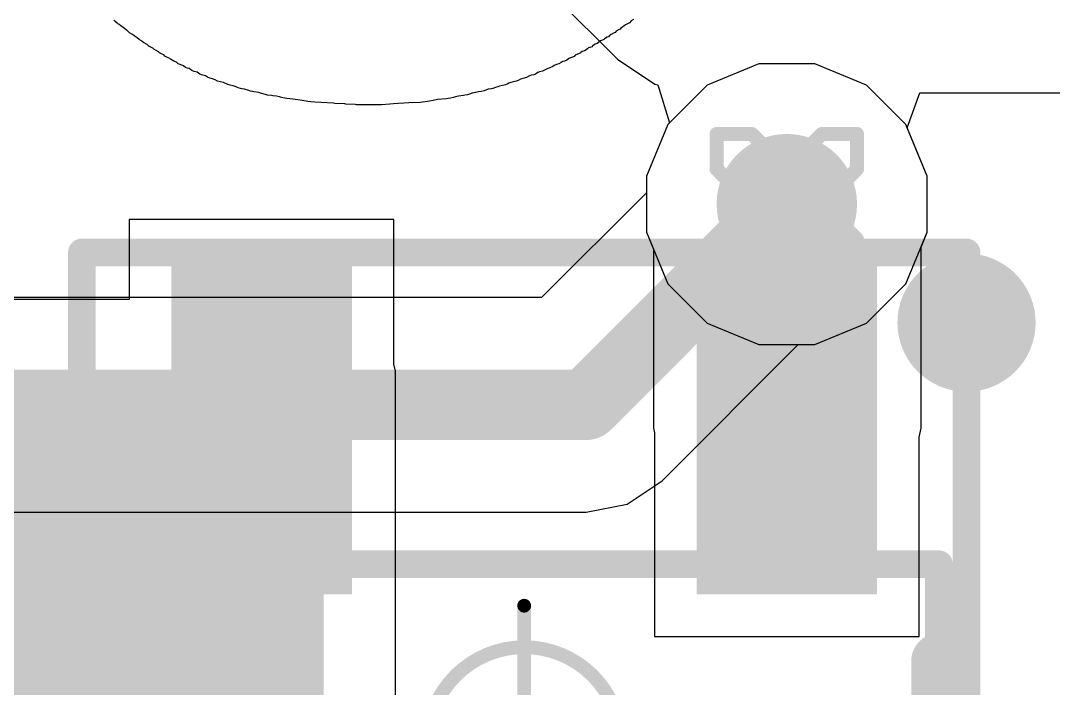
# Model space of a CAD drawing. Header units: inches. Extents: x -13 to 366, y -4 to 120.
# Drawn here: x 18.905 to 22.64, y 12.146 to 14.562 of the extents above; entities that cross this region are included whole.
import ezdxf

# ---------------------------------------------------------------- set-up
doc = ezdxf.new("R2010")
doc.units = ezdxf.units.IN
for name, color, linetype in [('Bottom Layer', 5, 'Continuous'), ('Bottom Overlay', 54, 'Continuous'), ('Drill Drawing', 1, 'Continuous'), ('GND', 16, 'Continuous'), ('Mechanical 13', 56, 'Continuous'), ('Mechanical 15', 56, 'Continuous'), ('POWER', 76, 'Continuous'), ('Top Layer', 1, 'Continuous'), ('Top Overlay', 2, 'Continuous'), ('Top Paste', 8, 'Continuous'), ('Top Solder', 216, 'Continuous'), ('Via Holes', 16, 'Continuous')]:
    doc.layers.add(name, color=color, linetype=linetype)

# ---------------------------------------------------------------- blocks, each defined once
blk = doc.blocks.new('SOT23_3L_43')
at = {"layer": 'Top Layer'}
for points in [[(0.225, 0.625), (-0.225, 0.625), (-0.225, 1.625), (0.225, 1.625)], [(-0.725, -1.643), (-1.175, -1.643), (-1.175, -0.643), (-0.725, -0.643)], [(1.175, -1.643), (0.725, -1.643), (0.725, -0.643), (1.175, -0.643)]]:
    blk.add_hatch(color=1, dxfattribs=at).paths.add_polyline_path(points)
at = {"layer": 'Top Paste'}
for points in [[(0.225, 0.625), (-0.225, 0.625), (-0.225, 1.625), (0.225, 1.625)], [(-0.725, -1.643), (-1.175, -1.643), (-1.175, -0.643), (-0.725, -0.643)], [(1.175, -1.643), (0.725, -1.643), (0.725, -0.643), (1.175, -0.643)]]:
    blk.add_hatch(color=8, dxfattribs=at).paths.add_polyline_path(points)
at = {"layer": 'Top Solder'}
for points in [[(0.3266, 0.5234), (-0.3266, 0.5234), (-0.3266, 1.7266), (0.3266, 1.7266)], [(-0.6234, -1.7446), (-1.2766, -1.7446), (-1.2766, -0.5414), (-0.6234, -0.5414)], [(1.2766, -1.7446), (0.6234, -1.7446), (0.6234, -0.5414), (1.2766, -0.5414)]]:
    blk.add_hatch(color=216, dxfattribs=at).paths.add_polyline_path(points)
at = {"layer": 'Mechanical 13'}
for points in [[(-1.5, 0.65, 0.1, 0.1, 0), (-1.5, -0.65, 0.1, 0.1, 0)], [(1.5, 0.65, 0.1, 0.1, 0), (-1.5, 0.65, 0.1, 0.1, 0)], [(1.5, 0.65, 0.1, 0.1, 0), (1.5, -0.65, 0.1, 0.1, 0)], [(1.5, -0.65, 0.1, 0.1, 0), (-1.5, -0.65, 0.1, 0.1, 0)]]:
    blk.add_lwpolyline(points, format="xyseb", dxfattribs=at)
for points in [[(-1.525, 0.65, 0.05, 0.05, 1), (-1.475, 0.65, 0.05, 0.05, 1)], [(-1.525, 0.65, 0.05, 0.05, 1), (-1.475, 0.65, 0.05, 0.05, 1)], [(1.475, 0.65, 0.05, 0.05, 1), (1.525, 0.65, 0.05, 0.05, 1)], [(1.475, 0.65, 0.05, 0.05, 1), (1.525, 0.65, 0.05, 0.05, 1)], [(-1.525, -0.65, 0.05, 0.05, 1), (-1.475, -0.65, 0.05, 0.05, 1)], [(-1.525, -0.65, 0.05, 0.05, 1), (-1.475, -0.65, 0.05, 0.05, 1)], [(1.475, -0.65, 0.05, 0.05, 1), (1.525, -0.65, 0.05, 0.05, 1)], [(1.475, -0.65, 0.05, 0.05, 1), (1.525, -0.65, 0.05, 0.05, 1)]]:
    blk.add_lwpolyline(points, format="xyseb", close=True, dxfattribs=at)
at = {"layer": 'Mechanical 15'}
for points in [[(-1.6, 1.778, 0.1, 0.1, 0), (-1.6, -1.778, 0.1, 0.1, 0)], [(1.6, 1.778, 0.1, 0.1, 0), (-1.6, 1.778, 0.1, 0.1, 0)], [(1.6, 1.778, 0.1, 0.1, 0), (1.6, -1.778, 0.1, 0.1, 0)], [(0, 0.5, 0.05, 0.05, 0), (0, -0.5, 0.05, 0.05, 0)], [(0.5, 0, 0.05, 0.05, 0), (-0.5, 0, 0.05, 0.05, 0)], [(1.6, -1.778, 0.1, 0.1, 0), (-1.6, -1.778, 0.1, 0.1, 0)]]:
    blk.add_lwpolyline(points, format="xyseb", dxfattribs=at)
for points in [[(-1.625, 1.778, 0.05, 0.05, 1), (-1.575, 1.778, 0.05, 0.05, 1)], [(-1.625, 1.778, 0.05, 0.05, 1), (-1.575, 1.778, 0.05, 0.05, 1)], [(1.575, 1.778, 0.05, 0.05, 1), (1.625, 1.778, 0.05, 0.05, 1)], [(1.575, 1.778, 0.05, 0.05, 1), (1.625, 1.778, 0.05, 0.05, 1)], [(-0.0125, 0.5, 0.025, 0.025, 1), (0.0125, 0.5, 0.025, 0.025, 1)], [(0.35, 0, 0.05, 0.05, 1), (-0.35, 0, 0.05, 0.05, 1)], [(-0.5125, 0, 0.025, 0.025, 1), (-0.4875, 0, 0.025, 0.025, 1)], [(-0.3625, 0, 0.025, 0.025, 1), (-0.3375, 0, 0.025, 0.025, 1)], [(0.3375, 0, 0.025, 0.025, 1), (0.3625, 0, 0.025, 0.025, 1)], [(0.4875, 0, 0.025, 0.025, 1), (0.5125, 0, 0.025, 0.025, 1)], [(-0.0125, -0.5, 0.025, 0.025, 1), (0.0125, -0.5, 0.025, 0.025, 1)], [(-1.625, -1.778, 0.05, 0.05, 1), (-1.575, -1.778, 0.05, 0.05, 1)], [(-1.625, -1.778, 0.05, 0.05, 1), (-1.575, -1.778, 0.05, 0.05, 1)], [(1.575, -1.778, 0.05, 0.05, 1), (1.625, -1.778, 0.05, 0.05, 1)], [(1.575, -1.778, 0.05, 0.05, 1), (1.625, -1.778, 0.05, 0.05, 1)]]:
    blk.add_lwpolyline(points, format="xyseb", close=True, dxfattribs=at)
at = {"layer": 'Top Overlay'}
for points in [[(-0.7, 0.7, 0.2, 0.2, 0), (-1.5, 0.7, 0.2, 0.2, 0)], [(-1.5, 0.7, 0.2, 0.2, 0), (-1.5, -0.3, 0.2, 0.2, 0)], [(1.5, 0.7, 0.2, 0.2, 0), (0.7, 0.7, 0.2, 0.2, 0)], [(1.5, 0.7, 0.2, 0.2, 0), (1.5, -0.3, 0.2, 0.2, 0)]]:
    blk.add_lwpolyline(points, format="xyseb", dxfattribs=at)
for points in [[(-1.55, 0.7, 0.1, 0.1, 1), (-1.45, 0.7, 0.1, 0.1, 1)], [(-1.55, 0.7, 0.1, 0.1, 1), (-1.45, 0.7, 0.1, 0.1, 1)], [(-0.75, 0.7, 0.1, 0.1, 1), (-0.65, 0.7, 0.1, 0.1, 1)], [(0.65, 0.7, 0.1, 0.1, 1), (0.75, 0.7, 0.1, 0.1, 1)], [(1.45, 0.7, 0.1, 0.1, 1), (1.55, 0.7, 0.1, 0.1, 1)], [(1.45, 0.7, 0.1, 0.1, 1), (1.55, 0.7, 0.1, 0.1, 1)], [(-1.55, -0.3, 0.1, 0.1, 1), (-1.45, -0.3, 0.1, 0.1, 1)], [(1.45, -0.3, 0.1, 0.1, 1), (1.55, -0.3, 0.1, 0.1, 1)], [(-1.475, -1.524, 0.25, 0.25, 1), (-1.725, -1.524, 0.25, 0.25, 1)], [(-1.7875, -1.524, 0.125, 0.125, 1), (-1.6625, -1.524, 0.125, 0.125, 1)], [(-1.5375, -1.524, 0.125, 0.125, 1), (-1.4125, -1.524, 0.125, 0.125, 1)]]:
    blk.add_lwpolyline(points, format="xyseb", close=True, dxfattribs=at)

msp = doc.modelspace()

# ---------------------------------------------------------------- hatches: boundary and pattern name
at = {"layer": 'Bottom Layer'}
h = msp.add_hatch(color=5, dxfattribs=at)
edge = h.paths.add_edge_path()
edge.add_arc((21.6764, 13.8979), 0.254, 0, 360)
at = {"layer": 'GND'}
h = msp.add_hatch(color=16, dxfattribs=at)
edge = h.paths.add_edge_path()
edge.add_arc((21.6764, 13.8979), 0.254, 0, 360)
at = {"layer": 'POWER'}
h = msp.add_hatch(color=76, dxfattribs=at)
edge = h.paths.add_edge_path()
edge.add_arc((21.6764, 13.8979), 0.254, 0, 360)
at = {"layer": 'Top Layer'}
h = msp.add_hatch(color=1, dxfattribs=at)
edge = h.paths.add_edge_path()
edge.add_arc((21.6764, 13.8979), 0.254, 0, 360)
for points in [[(21.453, 13.088), (21.903, 13.088), (21.903, 13.8979), (21.453, 13.8979)], [(16.747, 11.2958), (20.0014, 11.2958), (20.0014, 13.294), (16.747, 13.294)]]:
    msp.add_hatch(color=1, dxfattribs=at).paths.add_polyline_path(points)
at = {"layer": 'Via Holes'}
h = msp.add_hatch(color=7, dxfattribs=at)
edge = h.paths.add_edge_path()
edge.add_arc((21.6764, 13.8979), 0.127, 0, 360)

# ---------------------------------------------------------------- linework, layer by layer
at = {"layer": 'Bottom Layer'}
for p, q in [((21.5754, 14.4059), (21.3886, 14.3286)), ((21.7774, 14.4059), (21.5754, 14.4059)), ((21.9642, 14.3286), (21.7774, 14.4059)), ((21.3886, 14.3286), (21.2457, 14.1857)), ((22.1071, 14.1857), (21.9642, 14.3286)), ((21.2457, 14.1857), (21.1684, 13.9989)), ((22.1844, 13.9989), (22.1071, 14.1857)), ((21.1684, 13.9989), (21.1684, 13.9393)), ((22.1844, 13.7969), (22.1844, 13.9989)), ((21.1684, 13.9393), (20.7894, 13.5603)), ((22.1071, 13.6101), (22.1844, 13.7969)), ((21.9642, 13.4672), (22.1071, 13.6101)), ((20.7894, 13.5603), (18.8584, 13.5603)), ((21.7774, 13.3899), (21.9642, 13.4672)), ((21.225, 12.8972), (21.7178, 13.3899)), ((21.7178, 13.3899), (21.7774, 13.3899)), ((21.099, 12.813), (21.225, 12.8972)), ((20.9504, 12.7834), (21.099, 12.813)), ((18.6592, 12.7834), (20.9504, 12.7834))]:
    msp.add_line(p, q, dxfattribs=at)
for points in [[(20.9504, 13.1718, 0.254, 0.254, 0), (21.6764, 13.8979, 0.254, 0.254, 0)], [(16.4893, 13.1718, 0.254, 0.254, 0), (20.9504, 13.1718, 0.254, 0.254, 0)]]:
    msp.add_lwpolyline(points, format="xyseb", dxfattribs=at)
for points in [[(21.6129, 13.8979, 0.127, 0.127, 1), (21.7399, 13.8979, 0.127, 0.127, 1)], [(20.8869, 13.1718, 0.127, 0.127, 1), (21.0139, 13.1718, 0.127, 0.127, 1)], [(20.8869, 13.1718, 0.127, 0.127, 1), (21.0139, 13.1718, 0.127, 0.127, 1)]]:
    msp.add_lwpolyline(points, format="xyseb", close=True, dxfattribs=at)
at = {"layer": 'Bottom Overlay'}
for p, q in [((19.2469, 14.559), (19.2424, 14.5635)), ((19.2541, 14.5532), (19.2469, 14.559)), ((19.2567, 14.5519), (19.2541, 14.5532)), ((19.2593, 14.5493), (19.2567, 14.5519)), ((19.2619, 14.548), (19.2593, 14.5493)), ((19.2671, 14.5428), (19.2619, 14.548)), ((19.2762, 14.5376), (19.2671, 14.5428)), ((19.2807, 14.533), (19.2762, 14.5376)), ((19.2878, 14.5272), (19.2807, 14.533)), ((21.073, 14.5311), (21.0704, 14.5298)), ((21.0756, 14.535), (21.073, 14.5311)), ((21.0873, 14.5415), (21.0756, 14.535)), ((21.0925, 14.5467), (21.0873, 14.5415)), ((21.1068, 14.5545), (21.0925, 14.5467)), ((21.1133, 14.561), (21.1068, 14.5545)), ((21.1224, 14.5661), (21.1133, 14.561)), ((19.2904, 14.5259), (19.2878, 14.5272)), ((19.2982, 14.5181), (19.2904, 14.5259)), ((19.3073, 14.5129), (19.2982, 14.5181)), ((19.3099, 14.5116), (19.3073, 14.5129)), ((19.3151, 14.5064), (19.3099, 14.5116)), ((19.3268, 14.4999), (19.3151, 14.5064)), ((19.3333, 14.4934), (19.3268, 14.4999)), ((19.3424, 14.4882), (19.3333, 14.4934)), ((21.0146, 14.4934), (21.012, 14.4921)), ((21.0172, 14.496), (21.0146, 14.4934)), ((21.0263, 14.5025), (21.0172, 14.496)), ((21.0315, 14.5038), (21.0263, 14.5025)), ((21.0341, 14.5064), (21.0315, 14.5038)), ((21.0367, 14.5077), (21.0341, 14.5064)), ((21.0373, 14.5097), (21.0367, 14.5077)), ((21.0406, 14.5116), (21.0373, 14.5097)), ((21.0523, 14.5181), (21.0406, 14.5116)), ((21.0549, 14.5194), (21.0523, 14.5181)), ((21.0588, 14.5233), (21.0549, 14.5194)), ((21.0704, 14.5298), (21.0588, 14.5233)), ((19.345, 14.4869), (19.3424, 14.4882)), ((19.3489, 14.4831), (19.345, 14.4869)), ((19.3631, 14.4753), (19.3489, 14.4831)), ((19.3683, 14.4701), (19.3631, 14.4753)), ((19.3826, 14.4623), (19.3683, 14.4701)), ((19.3865, 14.4584), (19.3826, 14.4623)), ((19.4034, 14.4493), (19.3865, 14.4584)), ((20.9549, 14.4597), (20.951, 14.4558)), ((20.9594, 14.4629), (20.9549, 14.4597)), ((20.9718, 14.4675), (20.9594, 14.4629)), ((20.9737, 14.4694), (20.9718, 14.4675)), ((20.9809, 14.4753), (20.9737, 14.4694)), ((20.9834, 14.4766), (20.9809, 14.4753)), ((20.9899, 14.4792), (20.9834, 14.4766)), ((20.9958, 14.4824), (20.9899, 14.4792)), ((21.0029, 14.4882), (20.9958, 14.4824)), ((21.0055, 14.4895), (21.0029, 14.4882)), ((21.012, 14.4921), (21.0055, 14.4895)), ((19.4073, 14.4454), (19.4034, 14.4493)), ((19.4164, 14.4402), (19.4073, 14.4454)), ((19.4229, 14.4376), (19.4164, 14.4402)), ((19.4268, 14.4337), (19.4229, 14.4376)), ((19.4384, 14.4272), (19.4268, 14.4337)), ((19.4449, 14.4246), (19.4384, 14.4272)), ((19.4475, 14.422), (19.4449, 14.4246)), ((19.4592, 14.4155), (19.4475, 14.422)), ((20.8802, 14.4188), (20.8718, 14.4155)), ((20.8874, 14.4246), (20.8802, 14.4188)), ((20.8978, 14.4285), (20.8874, 14.4246)), ((20.9043, 14.4311), (20.8978, 14.4285)), ((20.9068, 14.4324), (20.9043, 14.4311)), ((20.9114, 14.437), (20.9068, 14.4324)), ((20.9198, 14.4402), (20.9114, 14.437)), ((20.9289, 14.4441), (20.9198, 14.4402)), ((20.9315, 14.4467), (20.9289, 14.4441)), ((20.9361, 14.4499), (20.9315, 14.4467)), ((20.9445, 14.4532), (20.9361, 14.4499)), ((20.951, 14.4558), (20.9445, 14.4532)), ((19.4683, 14.4116), (19.4592, 14.4155)), ((19.4709, 14.409), (19.4683, 14.4116)), ((19.4754, 14.4058), (19.4709, 14.409)), ((19.4917, 14.4), (19.4754, 14.4058)), ((19.4936, 14.398), (19.4917, 14.4)), ((19.5014, 14.3928), (19.4936, 14.398)), ((19.5079, 14.3902), (19.5014, 14.3928)), ((19.515, 14.3883), (19.5079, 14.3902)), ((19.5241, 14.3818), (19.515, 14.3883)), ((19.5267, 14.3805), (19.5241, 14.3818)), ((20.8114, 14.3889), (20.7926, 14.3792)), ((20.8186, 14.3909), (20.8114, 14.3889)), ((20.8302, 14.3961), (20.8186, 14.3909)), ((20.8348, 14.3993), (20.8302, 14.3961)), ((20.8432, 14.4026), (20.8348, 14.3993)), ((20.8523, 14.4052), (20.8432, 14.4026)), ((20.8601, 14.4103), (20.8523, 14.4052)), ((20.8666, 14.4142), (20.8601, 14.4103)), ((20.8718, 14.4155), (20.8666, 14.4142)), ((19.5332, 14.3779), (19.5267, 14.3805)), ((19.5436, 14.3753), (19.5332, 14.3779)), ((19.5527, 14.3688), (19.5436, 14.3753)), ((19.5592, 14.3662), (19.5527, 14.3688)), ((19.5644, 14.3649), (19.5592, 14.3662)), ((19.5735, 14.3623), (19.5644, 14.3649)), ((19.5813, 14.3571), (19.5735, 14.3623)), ((19.5897, 14.3539), (19.5813, 14.3571)), ((19.5994, 14.3519), (19.5897, 14.3539)), ((19.6085, 14.348), (19.5994, 14.3519)), ((19.6176, 14.3428), (19.6085, 14.348)), ((20.7043, 14.3454), (20.6978, 14.3428)), ((20.7134, 14.3506), (20.7043, 14.3454)), ((20.7342, 14.3558), (20.7134, 14.3506)), ((20.7452, 14.3617), (20.7342, 14.3558)), ((20.7517, 14.3643), (20.7452, 14.3617)), ((20.7614, 14.3662), (20.7517, 14.3643)), ((20.7679, 14.3688), (20.7614, 14.3662)), ((20.7757, 14.374), (20.7679, 14.3688)), ((20.7822, 14.3766), (20.7757, 14.374)), ((20.7926, 14.3792), (20.7822, 14.3766)), ((19.6384, 14.3376), (19.6176, 14.3428)), ((19.6546, 14.3305), (19.6384, 14.3376)), ((19.6631, 14.3286), (19.6546, 14.3305)), ((19.6734, 14.326), (19.6631, 14.3286)), ((19.6845, 14.3227), (19.6734, 14.326)), ((19.6923, 14.3188), (19.6845, 14.3227)), ((19.7007, 14.3169), (19.6923, 14.3188)), ((19.7059, 14.3156), (19.7007, 14.3169)), ((19.715, 14.3143), (19.7059, 14.3156)), ((19.7299, 14.3097), (19.715, 14.3143)), ((19.7364, 14.3071), (19.7299, 14.3097)), ((19.7436, 14.3052), (19.7364, 14.3071)), ((20.5816, 14.3084), (20.5706, 14.3052)), ((20.5959, 14.3136), (20.5816, 14.3084)), ((20.6082, 14.3156), (20.5959, 14.3136)), ((20.6134, 14.3169), (20.6082, 14.3156)), ((20.6225, 14.3195), (20.6134, 14.3169)), ((20.631, 14.3227), (20.6225, 14.3195)), ((20.6374, 14.3253), (20.631, 14.3227)), ((20.6589, 14.3299), (20.6374, 14.3253)), ((20.6654, 14.3324), (20.6589, 14.3299)), ((20.6712, 14.3357), (20.6654, 14.3324)), ((20.6777, 14.3383), (20.6712, 14.3357)), ((20.6874, 14.3402), (20.6777, 14.3383)), ((20.6978, 14.3428), (20.6874, 14.3402)), ((19.7487, 14.3039), (19.7436, 14.3052)), ((19.7669, 14.3013), (19.7487, 14.3039)), ((19.7721, 14.3), (19.7669, 14.3013)), ((19.7909, 14.2941), (19.7721, 14.3)), ((19.7974, 14.2928), (19.7909, 14.2941)), ((19.8124, 14.2909), (19.7974, 14.2928)), ((19.8176, 14.2896), (19.8124, 14.2909)), ((19.8305, 14.2883), (19.8176, 14.2896)), ((19.8409, 14.2857), (19.8305, 14.2883)), ((19.8481, 14.2838), (19.8409, 14.2857)), ((19.8533, 14.2825), (19.8481, 14.2838)), ((19.8675, 14.2799), (19.8533, 14.2825)), ((19.889, 14.2779), (19.8675, 14.2799)), ((19.8981, 14.2766), (19.889, 14.2779)), ((19.9156, 14.2747), (19.8981, 14.2766)), ((19.9234, 14.2734), (19.9156, 14.2747)), ((19.9299, 14.2721), (19.9234, 14.2734)), ((19.9377, 14.2708), (19.9299, 14.2721)), ((19.9441, 14.2695), (19.9377, 14.2708)), ((19.9545, 14.2682), (19.9441, 14.2695)), ((20.3765, 14.2695), (20.359, 14.2675)), ((20.3843, 14.2708), (20.3765, 14.2695)), ((20.3973, 14.2734), (20.3843, 14.2708)), ((20.4128, 14.276), (20.3973, 14.2734)), ((20.4459, 14.2792), (20.4128, 14.276)), ((20.4511, 14.2805), (20.4459, 14.2792)), ((20.4602, 14.2818), (20.4511, 14.2805)), ((20.4706, 14.2844), (20.4602, 14.2818)), ((20.4778, 14.2864), (20.4706, 14.2844)), ((20.4829, 14.2877), (20.4778, 14.2864)), ((20.4894, 14.289), (20.4829, 14.2877)), ((20.507, 14.2909), (20.4894, 14.289)), ((20.5122, 14.2922), (20.507, 14.2909)), ((20.5212, 14.2935), (20.5122, 14.2922)), ((20.5284, 14.2954), (20.5212, 14.2935)), ((20.5388, 14.2993), (20.5284, 14.2954)), ((20.544, 14.3006), (20.5388, 14.2993)), ((20.5563, 14.3026), (20.544, 14.3006)), ((20.5615, 14.3039), (20.5563, 14.3026)), ((20.5706, 14.3052), (20.5615, 14.3039)), ((19.9688, 14.2669), (19.9545, 14.2682)), ((19.9922, 14.2656), (19.9688, 14.2669)), ((20.037, 14.2636), (19.9922, 14.2656)), ((20.0409, 14.2623), (20.037, 14.2636)), ((20.0772, 14.261), (20.0409, 14.2623)), ((20.0811, 14.2597), (20.0772, 14.261)), ((20.1162, 14.2584), (20.0811, 14.2597)), ((20.1201, 14.2571), (20.1162, 14.2584)), ((20.2103, 14.2578), (20.1201, 14.2571)), ((20.2402, 14.2591), (20.2103, 14.2578)), ((20.2531, 14.2604), (20.2402, 14.2591)), ((20.27, 14.2617), (20.2531, 14.2604)), ((20.2908, 14.263), (20.27, 14.2617)), ((20.309, 14.2643), (20.2908, 14.263)), ((20.3499, 14.2662), (20.309, 14.2643)), ((20.359, 14.2675), (20.3499, 14.2662))]:
    msp.add_line(p, q, dxfattribs=at)
at = {"layer": 'Drill Drawing'}
for points in [[(21.4224, 14.0249, 0.0508, 0.0508, 0), (21.4224, 14.1519, 0.0508, 0.0508, 0)], [(21.4224, 14.1519, 0.0508, 0.0508, 0), (21.5494, 14.1519, 0.0508, 0.0508, 0)], [(21.5494, 14.1519, 0.0508, 0.0508, 0), (21.6764, 14.0249, 0.0508, 0.0508, 0)], [(21.6764, 14.0249, 0.0508, 0.0508, 0), (21.8034, 14.1519, 0.0508, 0.0508, 0)], [(21.8034, 14.1519, 0.0508, 0.0508, 0), (21.9304, 14.1519, 0.0508, 0.0508, 0)], [(21.9304, 14.0249, 0.0508, 0.0508, 0), (21.9304, 14.1519, 0.0508, 0.0508, 0)], [(21.4224, 14.0249, 0.0508, 0.0508, 0), (21.5494, 13.8979, 0.0508, 0.0508, 0)], [(21.8034, 13.8979, 0.0508, 0.0508, 0), (21.9304, 14.0249, 0.0508, 0.0508, 0)], [(21.4224, 13.7709, 0.0508, 0.0508, 0), (21.5494, 13.8979, 0.0508, 0.0508, 0)], [(21.8034, 13.8979, 0.0508, 0.0508, 0), (21.9304, 13.7709, 0.0508, 0.0508, 0)], [(21.4224, 13.6439, 0.0508, 0.0508, 0), (21.4224, 13.7709, 0.0508, 0.0508, 0)], [(21.5494, 13.6439, 0.0508, 0.0508, 0), (21.6764, 13.7709, 0.0508, 0.0508, 0)], [(21.6764, 13.7709, 0.0508, 0.0508, 0), (21.8034, 13.6439, 0.0508, 0.0508, 0)], [(21.9304, 13.6439, 0.0508, 0.0508, 0), (21.9304, 13.7709, 0.0508, 0.0508, 0)], [(21.4224, 13.6439, 0.0508, 0.0508, 0), (21.5494, 13.6439, 0.0508, 0.0508, 0)], [(21.8034, 13.6439, 0.0508, 0.0508, 0), (21.9304, 13.6439, 0.0508, 0.0508, 0)]]:
    msp.add_lwpolyline(points, format="xyseb", dxfattribs=at)
for points in [[(21.4097, 14.1519, 0.0254, 0.0254, 1), (21.4351, 14.1519, 0.0254, 0.0254, 1)], [(21.4097, 14.1519, 0.0254, 0.0254, 1), (21.4351, 14.1519, 0.0254, 0.0254, 1)], [(21.5367, 14.1519, 0.0254, 0.0254, 1), (21.5621, 14.1519, 0.0254, 0.0254, 1)], [(21.5367, 14.1519, 0.0254, 0.0254, 1), (21.5621, 14.1519, 0.0254, 0.0254, 1)], [(21.7907, 14.1519, 0.0254, 0.0254, 1), (21.8161, 14.1519, 0.0254, 0.0254, 1)], [(21.7907, 14.1519, 0.0254, 0.0254, 1), (21.8161, 14.1519, 0.0254, 0.0254, 1)], [(21.9177, 14.1519, 0.0254, 0.0254, 1), (21.9431, 14.1519, 0.0254, 0.0254, 1)], [(21.9177, 14.1519, 0.0254, 0.0254, 1), (21.9431, 14.1519, 0.0254, 0.0254, 1)], [(21.4097, 14.0249, 0.0254, 0.0254, 1), (21.4351, 14.0249, 0.0254, 0.0254, 1)], [(21.4097, 14.0249, 0.0254, 0.0254, 1), (21.4351, 14.0249, 0.0254, 0.0254, 1)], [(21.6637, 14.0249, 0.0254, 0.0254, 1), (21.6891, 14.0249, 0.0254, 0.0254, 1)], [(21.6637, 14.0249, 0.0254, 0.0254, 1), (21.6891, 14.0249, 0.0254, 0.0254, 1)], [(21.9177, 14.0249, 0.0254, 0.0254, 1), (21.9431, 14.0249, 0.0254, 0.0254, 1)], [(21.9177, 14.0249, 0.0254, 0.0254, 1), (21.9431, 14.0249, 0.0254, 0.0254, 1)], [(21.5367, 13.8979, 0.0254, 0.0254, 1), (21.5621, 13.8979, 0.0254, 0.0254, 1)], [(21.5367, 13.8979, 0.0254, 0.0254, 1), (21.5621, 13.8979, 0.0254, 0.0254, 1)], [(21.7907, 13.8979, 0.0254, 0.0254, 1), (21.8161, 13.8979, 0.0254, 0.0254, 1)], [(21.7907, 13.8979, 0.0254, 0.0254, 1), (21.8161, 13.8979, 0.0254, 0.0254, 1)], [(21.4097, 13.7709, 0.0254, 0.0254, 1), (21.4351, 13.7709, 0.0254, 0.0254, 1)], [(21.4097, 13.7709, 0.0254, 0.0254, 1), (21.4351, 13.7709, 0.0254, 0.0254, 1)], [(21.6637, 13.7709, 0.0254, 0.0254, 1), (21.6891, 13.7709, 0.0254, 0.0254, 1)], [(21.6637, 13.7709, 0.0254, 0.0254, 1), (21.6891, 13.7709, 0.0254, 0.0254, 1)], [(21.9177, 13.7709, 0.0254, 0.0254, 1), (21.9431, 13.7709, 0.0254, 0.0254, 1)], [(21.9177, 13.7709, 0.0254, 0.0254, 1), (21.9431, 13.7709, 0.0254, 0.0254, 1)], [(21.4097, 13.6439, 0.0254, 0.0254, 1), (21.4351, 13.6439, 0.0254, 0.0254, 1)], [(21.4097, 13.6439, 0.0254, 0.0254, 1), (21.4351, 13.6439, 0.0254, 0.0254, 1)], [(21.5367, 13.6439, 0.0254, 0.0254, 1), (21.5621, 13.6439, 0.0254, 0.0254, 1)], [(21.5367, 13.6439, 0.0254, 0.0254, 1), (21.5621, 13.6439, 0.0254, 0.0254, 1)], [(21.7907, 13.6439, 0.0254, 0.0254, 1), (21.8161, 13.6439, 0.0254, 0.0254, 1)], [(21.7907, 13.6439, 0.0254, 0.0254, 1), (21.8161, 13.6439, 0.0254, 0.0254, 1)], [(21.9177, 13.6439, 0.0254, 0.0254, 1), (21.9431, 13.6439, 0.0254, 0.0254, 1)], [(21.9177, 13.6439, 0.0254, 0.0254, 1), (21.9431, 13.6439, 0.0254, 0.0254, 1)]]:
    msp.add_lwpolyline(points, format="xyseb", close=True, dxfattribs=at)
at = {"layer": 'GND'}
for p, q in [((21.5754, 14.4059), (21.3886, 14.3286)), ((21.7774, 14.4059), (21.5754, 14.4059)), ((21.9642, 14.3286), (21.7774, 14.4059)), ((21.3886, 14.3286), (21.2457, 14.1857)), ((22.1071, 14.1857), (21.9642, 14.3286)), ((21.2457, 14.1857), (21.1684, 13.9989)), ((22.1844, 13.9989), (22.1071, 14.1857)), ((21.1684, 13.9989), (21.1684, 13.7969)), ((22.1844, 13.7969), (22.1844, 13.9989)), ((21.1684, 13.7969), (21.2457, 13.6101)), ((22.1071, 13.6101), (22.1844, 13.7969)), ((21.2457, 13.6101), (21.3886, 13.4672)), ((21.9642, 13.4672), (22.1071, 13.6101)), ((21.3886, 13.4672), (21.5754, 13.3899)), ((21.7774, 13.3899), (21.9642, 13.4672)), ((21.5754, 13.3899), (21.7774, 13.3899))]:
    msp.add_line(p, q, dxfattribs=at)
at = {"layer": 'POWER'}
for p, q in [((21.5754, 14.4059), (21.3886, 14.3286)), ((21.7774, 14.4059), (21.5754, 14.4059)), ((21.9642, 14.3286), (21.7774, 14.4059)), ((21.3886, 14.3286), (21.2457, 14.1857)), ((22.1071, 14.1857), (21.9642, 14.3286)), ((21.2457, 14.1857), (21.1684, 13.9989)), ((22.1844, 13.9989), (22.1071, 14.1857)), ((21.1684, 13.9989), (21.1684, 13.7969)), ((22.1844, 13.7969), (22.1844, 13.9989)), ((21.1684, 13.7969), (21.2457, 13.6101)), ((22.1071, 13.6101), (22.1844, 13.7969)), ((21.2457, 13.6101), (21.3886, 13.4672)), ((21.9642, 13.4672), (22.1071, 13.6101)), ((21.3886, 13.4672), (21.5754, 13.3899)), ((21.7774, 13.3899), (21.9642, 13.4672)), ((21.5754, 13.3899), (21.7774, 13.3899))]:
    msp.add_line(p, q, dxfattribs=at)
at = {"layer": 'Top Layer'}
for p, q in [((19.9064, 15.5796), (21.064, 14.422)), ((21.064, 14.422), (21.1984, 14.3322)), ((21.1984, 14.3322), (21.2103, 14.3298)), ((21.2103, 14.3298), (21.2521, 14.192)), ((22.112, 14.1737), (22.158, 14.3007)), ((22.158, 14.3007), (24.4278, 14.3007)), ((21.2457, 14.1857), (21.1684, 13.9989)), ((21.2521, 14.192), (21.2457, 14.1857)), ((22.1844, 13.9989), (22.112, 14.1737)), ((21.1684, 13.9989), (21.1684, 13.7969)), ((22.1844, 13.7969), (22.1844, 13.9989)), ((20.2554, 13.8424), (19.2974, 13.8424)), ((19.2974, 13.8424), (19.2974, 13.553)), ((20.2554, 13.319), (20.2554, 13.8424)), ((21.1684, 13.7969), (21.194, 13.735)), ((22.162, 13.7427), (22.1844, 13.7969)), ((21.194, 13.735), (21.194, 13.088)), ((22.162, 13.088), (22.162, 13.7427)), ((19.2974, 13.553), (18.8511, 13.553)), ((20.2604, 13.294), (20.2554, 13.319)), ((20.2604, 12.0619), (20.2604, 13.294)), ((21.194, 13.088), (21.1974, 13.071)), ((22.1554, 13.0549), (22.162, 13.088)), ((21.1974, 13.071), (21.1974, 12.3344)), ((22.1554, 12.3344), (22.1554, 13.0549)), ((21.1974, 12.3344), (22.1554, 12.3344))]:
    msp.add_line(p, q, dxfattribs=at)

# ---------------------------------------------------------------- block references
at = {"rotation": 180}
msp.add_blockref('SOT23_3L_43', (20.7264, 11.9454), dxfattribs=at)

doc.saveas('drawing.dxf')
